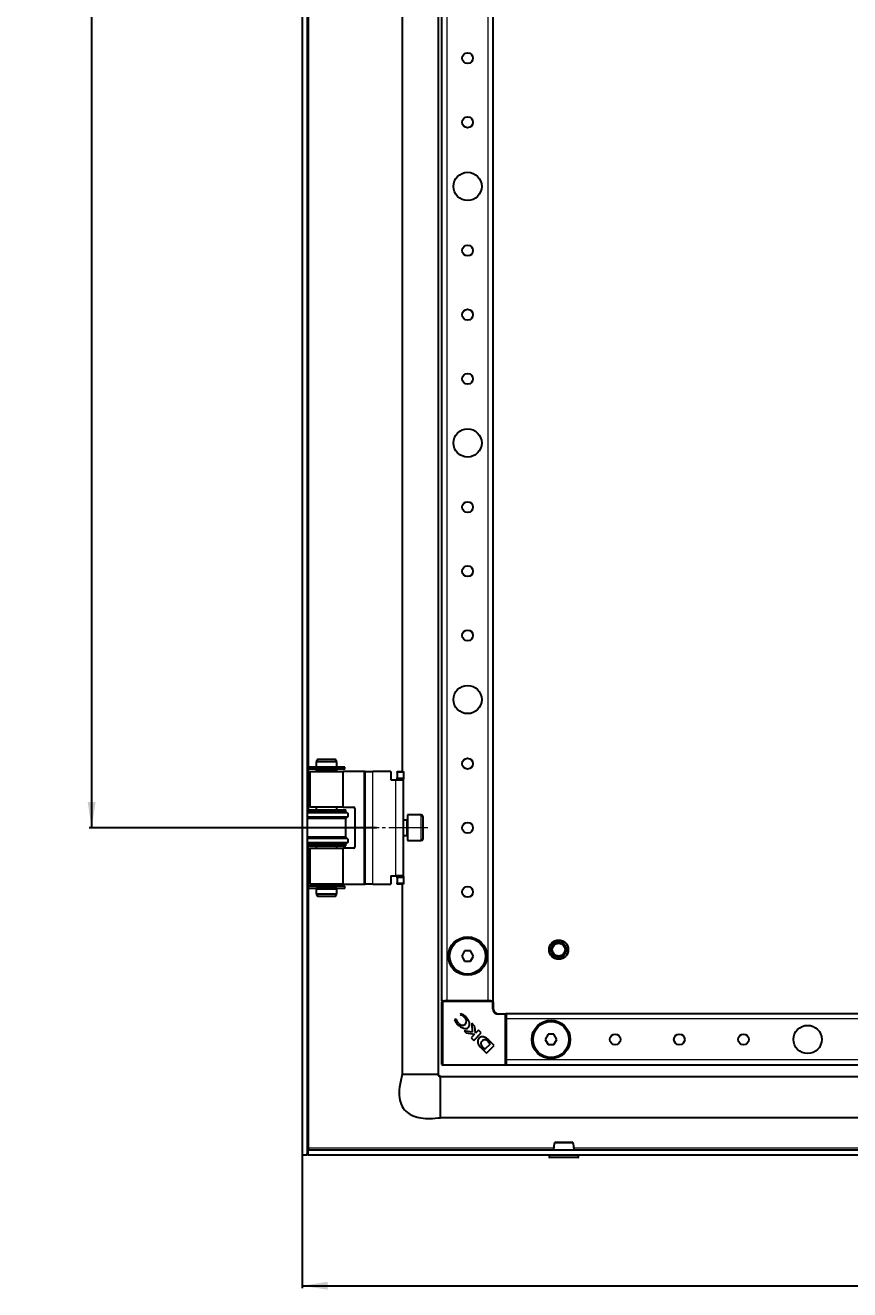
# Model space of a CAD drawing. Header units: millimetres. Extents: x -1161 to 1836, y -465 to 1013.
# Drawn here: x -1161.4 to -840.2, y -284.8 to 208.1 of the extents above; entities that cross this region are included whole.
import ezdxf

# ---------------------------------------------------------------- set-up
doc = ezdxf.new("R2010")
doc.units = ezdxf.units.MM
doc.linetypes.add('SLD-Осевая', pattern=[19.05, 15.24, -1.27, 1.27, -1.27])
doc.linetypes.add('SLD-Сплошная', pattern=[0])
doc.layers.add('FORMAT', color=7, linetype='SLD-Сплошная')
doc.styles.add('SLDTEXTSTYLE0', font='GOTHICI.TTF', dxfattribs={"width": 0.913})
doc.styles.add('SLDTEXTSTYLE1', font='GOTHIC.TTF', dxfattribs={"width": 0.913})
doc.dimstyles.new('SLDDIMSTYLE0', dxfattribs={"dimtxt": 20, "dimasz": 10, "dimexe": 0, "dimexo": 0.0625, "dimgap": 5, "dimtad": 2, "dimdec": 1, "dimrnd": 1e-09, "dimzin": 12, "dimdsep": 46, "dimtxsty": 'SLDTEXTSTYLE0', "dimsah": 1, "dimcen": 0.09, "dimadec": 0, "dimazin": 3, "dimtfac": 1, "dimtofl": 0, "dimtmove": 0, "dimatfit": 3, "dimfxl": 0, "dimfrac": 2, "dimtolj": 1, "dimtzin": 12, "dimarcsym": 0})

# ---------------------------------------------------------------- blocks, each defined once
blk = doc.blocks.new('_D_6')
at = {"layer": 'FORMAT'}
for p, q in [((-1024.56, 595.28), (-1136.6, 595.28)), ((-1135.6, 595.28), (-1135.6, -104.72)), ((-1024.56, -104.72), (-1136.6, -104.72))]:
    blk.add_line(p, q, dxfattribs=at)
for points in [[(-1135.6, 595.28), (-1137.14, 585.28), (-1134.06, 585.28)], [(-1135.6, -104.72), (-1134.06, -94.72), (-1137.14, -94.72)]]:
    blk.add_solid(points, dxfattribs=at)
at = {"layer": 'FORMAT', "insert": (-1161.15, 223.11), "char_height": 20, "attachment_point": 1, "rotation": 90, "style": 'SLDTEXTSTYLE1'}
blk.add_mtext('700', dxfattribs=at)
blk = doc.blocks.new('_D_7')
at = {"layer": 'FORMAT'}
for p, q in [((-1053.6, -232.23), (-1053.6, -284.22)), ((-458.6, -232.23), (-458.6, -284.22)), ((-1053.6, -283.22), (-458.6, -283.22))]:
    blk.add_line(p, q, dxfattribs=at)
for points in [[(-1053.6, -283.22), (-1043.6, -284.76), (-1043.6, -281.69)], [(-458.6, -283.22), (-468.6, -281.69), (-468.6, -284.76)]]:
    blk.add_solid(points, dxfattribs=at)
at = {"layer": 'FORMAT', "insert": (-778.26, -257.68), "char_height": 20, "attachment_point": 1, "style": 'SLDTEXTSTYLE1'}
blk.add_mtext('595', dxfattribs=at)

msp = doc.modelspace()

# ---------------------------------------------------------------- linework, layer by layer
at = {"color": 7, "linetype": 'SLD-Сплошная', "lineweight": 25}
for p, q in [((-1053.6, 722.78), (-1053.6, -232.22)), ((-1051.6, 722.78), (-1051.6, -232.22)), ((-1000.6, 691.28), (-1000.6, -200.72)), ((-999.1, -172.22), (-999.1, 662.78)), ((-979.1, -172.22), (-979.1, 662.78)), ((-1014.6, 573.28), (-1014.6, -82.72)), ((-1047.52, -77.97), (-1048.1, -78.97)), ((-1047.52, -77.97), (-1040.87, -77.97)), ((-1040.87, -77.97), (-1040.68, -77.97)), ((-1040.1, -78.97), (-1040.68, -77.97)), ((-1051.25, -81.02), (-1051.25, -81.92)), ((-1036.95, -81.02), (-1051.25, -81.02)), ((-1036.95, -81.92), (-1051.25, -81.92)), ((-1050.55, -82.72), (-1050.55, -96.72)), ((-1050.55, -82.72), (-1037.65, -82.72)), ((-1048.1, -78.97), (-1048.1, -80.97)), ((-1040.32, -78.97), (-1048.1, -78.97)), ((-1048.1, -80.97), (-1040.32, -80.97)), ((-1048.1, -81.97), (-1048.1, -82.72)), ((-1048.1, -81.97), (-1040.32, -81.97)), ((-1047.6, -80.97), (-1047.6, -81.02)), ((-1047.6, -81.92), (-1047.6, -81.97)), ((-1040.6, -81.02), (-1040.6, -80.97)), ((-1040.6, -81.97), (-1040.6, -81.92)), ((-1040.1, -78.97), (-1040.32, -78.97)), ((-1040.32, -80.97), (-1040.1, -80.97)), ((-1040.32, -81.97), (-1040.1, -81.97)), ((-1040.1, -80.97), (-1040.1, -78.97)), ((-1040.1, -82.72), (-1040.1, -81.97)), ((-1037.65, -96.72), (-1037.65, -82.72)), ((-1029.55, -82.72), (-1037.65, -82.72)), ((-1036.95, -81.92), (-1036.95, -81.02)), ((-1029.05, -82.72), (-1029.55, -82.72)), ((-1029.05, -82.72), (-1026.05, -82.72)), ((-1029.05, -126.72), (-1029.05, -82.72)), ((-1019.05, -82.72), (-1026.05, -82.72)), ((-1019.05, -82.72), (-1019.05, -86.02)), ((-1016.55, -82.72), (-1014.05, -82.72)), ((-1016.55, -83.22), (-1016.55, -82.72)), ((-1016.55, -83.22), (-1016.55, -85.22)), ((-1014.05, -82.72), (-1014.05, -83.22)), ((-1014.05, -83.22), (-1014.05, -85.22)), ((-1019.05, -86.02), (-1017.05, -86.02)), ((-1017.05, -86.02), (-1014.05, -86.02)), ((-1016.55, -85.72), (-1016.55, -85.22)), ((-1014.05, -85.72), (-1016.55, -85.72)), ((-1016.55, -85.72), (-1016.55, -86.02)), ((-1014.05, -85.22), (-1014.05, -85.72)), ((-1014.05, -86.02), (-1014.05, -85.72)), ((-1014.05, -123.42), (-1014.05, -86.02)), ((-1051.6, -97.72), (-1036.6, -97.72)), ((-1036.6, -98.32), (-1051.6, -98.32)), ((-1037.65, -96.72), (-1050.55, -96.72)), ((-1048.1, -96.72), (-1048.1, -97.72)), ((-1040.1, -97.72), (-1040.1, -96.72)), ((-1037.65, -96.72), (-1033.55, -96.72)), ((-1036.6, -98.32), (-1036.6, -97.72)), ((-1035.9, -99.01), (-1036.6, -98.32)), ((-1033.05, -97.22), (-1033.05, -112.22)), ((-1036.6, -101.13), (-1051.6, -101.13)), ((-1036.6, -101.13), (-1035.9, -100.44)), ((-1036.6, -108.32), (-1036.6, -101.13)), ((-1012.8, -101.72), (-1014.05, -101.72)), ((-1007.15, -99.72), (-1012.55, -99.72)), ((-1012.55, -99.72), (-1012.55, -109.72)), ((-1006.55, -100.32), (-1006.55, -109.12)), ((-1036.6, -108.32), (-1051.6, -108.32)), ((-1035.9, -109.01), (-1036.6, -108.32)), ((-1014.05, -107.72), (-1012.8, -107.72)), ((-1036.6, -111.12), (-1051.6, -111.12)), ((-1051.6, -111.72), (-1036.6, -111.72)), ((-1050.55, -112.72), (-1050.55, -126.72)), ((-1050.55, -112.72), (-1037.65, -112.72)), ((-1048.1, -111.72), (-1048.1, -112.72)), ((-1040.1, -112.72), (-1040.1, -111.72)), ((-1037.65, -126.72), (-1037.65, -112.72)), ((-1033.55, -112.72), (-1037.65, -112.72)), ((-1036.6, -111.12), (-1035.9, -110.44)), ((-1036.6, -111.72), (-1036.6, -111.12)), ((-1012.55, -109.72), (-1007.15, -109.72)), ((-1051.25, -127.52), (-1051.25, -128.42)), ((-1036.95, -127.52), (-1051.25, -127.52)), ((-1037.65, -126.72), (-1050.55, -126.72)), ((-1048.1, -126.72), (-1048.1, -127.47)), ((-1048.1, -127.47), (-1040.32, -127.47)), ((-1047.6, -127.47), (-1047.6, -127.52)), ((-1040.6, -127.52), (-1040.6, -127.47)), ((-1040.32, -127.47), (-1040.1, -127.47)), ((-1040.1, -127.47), (-1040.1, -126.72)), ((-1037.65, -126.72), (-1029.55, -126.72)), ((-1036.95, -128.42), (-1036.95, -127.52)), ((-1029.55, -126.72), (-1029.05, -126.72)), ((-1026.05, -126.72), (-1029.05, -126.72)), ((-1026.05, -126.72), (-1019.05, -126.72)), ((-1019.05, -123.42), (-1017.05, -123.42)), ((-1019.05, -123.42), (-1019.05, -126.72)), ((-1014.05, -123.42), (-1017.05, -123.42)), ((-1016.55, -123.42), (-1016.55, -123.72)), ((-1016.55, -123.72), (-1014.05, -123.72)), ((-1016.55, -124.22), (-1016.55, -123.72)), ((-1016.55, -124.22), (-1016.55, -126.22)), ((-1016.55, -126.72), (-1016.55, -126.22)), ((-1014.05, -126.72), (-1016.55, -126.72)), ((-1014.6, -126.72), (-1014.6, -200.72)), ((-1014.05, -123.72), (-1014.05, -123.42)), ((-1014.05, -123.72), (-1014.05, -124.22)), ((-1014.05, -124.22), (-1014.05, -126.22)), ((-1014.05, -126.22), (-1014.05, -126.72)), ((-1036.95, -128.42), (-1051.25, -128.42)), ((-1048.1, -128.47), (-1048.1, -130.47)), ((-1048.1, -128.47), (-1040.32, -128.47)), ((-1048.1, -130.47), (-1047.52, -131.47)), ((-1048.1, -130.47), (-1040.1, -130.47)), ((-1047.6, -128.42), (-1047.6, -128.47)), ((-1040.68, -131.47), (-1047.52, -131.47)), ((-1040.68, -131.47), (-1040.1, -130.47)), ((-1040.6, -128.47), (-1040.6, -128.42)), ((-1040.32, -128.47), (-1040.1, -128.47)), ((-1040.1, -130.47), (-1040.1, -128.47)), ((-990.25, -152.72), (-991.41, -154.72)), ((-987.94, -152.72), (-990.25, -152.72)), ((-986.79, -154.72), (-987.94, -152.72)), ((-991.41, -154.72), (-990.25, -156.72)), ((-990.25, -156.72), (-987.94, -156.72)), ((-987.94, -156.72), (-986.79, -154.72)), ((-998.8, -172.22), (-999.1, -172.22)), ((-998.8, -172.22), (-998.15, -172.22)), ((-997.1, -172.22), (-998.15, -172.22)), ((-981.1, -172.22), (-997.1, -172.22)), ((-980.04, -172.22), (-981.1, -172.22)), ((-980.04, -172.22), (-979.4, -172.22)), ((-979.1, -172.22), (-979.4, -172.22)), ((-999.1, -196.92), (-999.1, -172.52)), ((-991.47, -177.23), (-991.98, -177.47)), ((-979.1, -172.52), (-979.1, -175.22)), ((-977.1, -177.22), (-974.4, -177.22)), ((-593.6, -177.22), (-974.1, -177.22)), ((-974.1, -177.22), (-974.1, -177.52)), ((-993.55, -179.29), (-994.24, -179.62)), ((-993.42, -179.43), (-993.55, -179.29)), ((-991.98, -177.47), (-991.87, -177.58)), ((-987.51, -180.85), (-987.33, -184.33)), ((-986.22, -182.14), (-987.51, -180.85)), ((-986.05, -184.8), (-986.22, -182.14)), ((-974.1, -177.52), (-974.1, -178.17)), ((-974.1, -178.17), (-974.1, -179.22)), ((-974.1, -179.22), (-974.1, -195.22)), ((-990.43, -183.85), (-989.63, -184.65)), ((-987.33, -184.33), (-990.43, -183.85)), ((-989.63, -184.65), (-986.36, -185.14)), ((-986.36, -185.14), (-987.75, -186.53)), ((-987.75, -186.53), (-986.71, -187.57)), ((-986.71, -187.57), (-983.75, -184.62)), ((-984.81, -183.56), (-986.05, -184.8)), ((-983.75, -184.62), (-984.81, -183.56)), ((-957.75, -185.22), (-958.91, -187.22)), ((-958.91, -187.22), (-957.75, -189.22)), ((-955.44, -185.22), (-957.75, -185.22)), ((-954.29, -187.22), (-955.44, -185.22)), ((-955.44, -189.22), (-954.29, -187.22)), ((-983.7, -190.59), (-981.7, -192.58)), ((-983.15, -190.33), (-982.41, -191.05)), ((-982.41, -191.05), (-980.22, -188.87)), ((-981.7, -192.58), (-978.74, -189.62)), ((-980.22, -188.87), (-980.9, -188.21)), ((-980.63, -187.73), (-980.65, -187.71)), ((-978.74, -189.62), (-980.63, -187.73)), ((-957.75, -189.22), (-955.44, -189.22)), ((-974.1, -195.22), (-974.1, -196.28)), ((-974.1, -196.28), (-974.1, -196.92)), ((-974.1, -196.92), (-974.1, -197.22)), ((-999.6, -201.72), (-593, -201.72)), ((-974.4, -197.22), (-998.8, -197.22)), ((-593.6, -197.22), (-974.1, -197.22)), ((-466.6, -217.72), (-999.6, -217.72)), ((-1051.3, -230.22), (-1051.3, -232.22)), ((-1051.3, -230.22), (-460.9, -230.22)), ((-1051.19, -230.22), (-1051, -229.62)), ((-1053.6, -232.22), (-1051.6, -232.22)), ((-1051.3, -232.22), (-460.9, -232.22)), ((-957.35, -232.22), (-957.35, -232.97)), ((-954.61, -233.22), (-957.1, -233.22)), ((-946.1, -233.22), (-954.61, -233.22)), ((-945.85, -232.97), (-945.85, -232.22))]:
    msp.add_line(p, q, dxfattribs=at)
at = {"color": 7, "linetype": 'SLD-Сплошная', "lineweight": 18}
for p, q in [((-997.1, -172.22), (-997.1, 662.78)), ((-981.1, -172.22), (-981.1, 662.78)), ((-1051, -81.02), (-1051, 571.58)), ((-1051, -97.72), (-1051, -81.92)), ((-1029.55, -82.72), (-1029.55, -126.72)), ((-1026.05, -126.72), (-1026.05, -82.72)), ((-1014.05, -83.22), (-1016.55, -83.22)), ((-1017.05, -123.42), (-1017.05, -86.02)), ((-1016.55, -85.22), (-1014.05, -85.22)), ((-1035.9, -99.01), (-1051.6, -99.01)), ((-1035.9, -100.44), (-1051.6, -100.44)), ((-1012.8, -104.72), (-1012.8, -101.72)), ((-1007.15, -109.72), (-1007.15, -99.72)), ((-1012.8, -107.72), (-1012.8, -104.72)), ((-1035.9, -109.01), (-1051.6, -109.01)), ((-1035.9, -110.44), (-1051.6, -110.44)), ((-1051, -127.52), (-1051, -111.72)), ((-1014.05, -124.22), (-1016.55, -124.22)), ((-1016.55, -126.22), (-1014.05, -126.22)), ((-1051, -229.62), (-1051, -128.42)), ((-998.8, -172.22), (-998.8, -172.52)), ((-979.4, -172.22), (-979.4, -172.52)), ((-999.1, -172.52), (-998.8, -172.52)), ((-998.8, -172.52), (-998.8, -196.92)), ((-979.4, -172.52), (-998.8, -172.52)), ((-979.4, -175.22), (-979.4, -172.52)), ((-979.4, -172.52), (-979.1, -172.52)), ((-979.1, -175.22), (-979.4, -175.22)), ((-977.1, -177.22), (-977.1, -177.52)), ((-974.4, -177.22), (-974.4, -177.52)), ((-974.4, -177.52), (-977.1, -177.52)), ((-974.4, -196.92), (-974.4, -177.52)), ((-974.4, -177.52), (-974.1, -177.52)), ((-593.6, -179.22), (-974.1, -179.22)), ((-998.8, -196.92), (-999.1, -196.92)), ((-998.8, -196.92), (-974.4, -196.92)), ((-998.8, -196.92), (-998.8, -197.22)), ((-974.4, -196.92), (-974.4, -197.22)), ((-974.4, -196.92), (-974.1, -196.92)), ((-593.6, -195.22), (-974.1, -195.22)), ((-955.57, -229.62), (-1051, -229.62)), ((-564.57, -229.62), (-947.63, -229.62)), ((-957.35, -232.97), (-954.74, -232.97)), ((-954.74, -232.97), (-945.85, -232.97))]:
    msp.add_line(p, q, dxfattribs=at)
at = {"color": 7, "linetype": 'SLD-Сплошная', "lineweight": 25}
for centre, radius in [((-989.1, 195.28), 2.1), ((-989.1, 170.28), 2.1), ((-989.1, 145.28), 5.5), ((-989.1, 120.28), 2.1), ((-989.1, 95.28), 2.1), ((-989.1, 70.28), 2.1), ((-989.1, 45.28), 5.5), ((-989.1, 20.28), 2.1), ((-989.1, -4.72), 2.1), ((-989.1, -29.72), 2.1), ((-989.1, -54.72), 5.5), ((-989.1, -79.72), 2.1), ((-989.1, -104.72), 2.1), ((-989.1, -129.72), 2.1), ((-989.1, -154.72), 7.5), ((-989.1, -154.72), 7), ((-953.6, -152.22), 3.75), ((-953.6, -152.22), 3), ((-953.6, -152.22), 2.5), ((-956.6, -187.22), 7.5), ((-956.6, -187.22), 7), ((-856.6, -187.22), 5.5), ((-931.6, -187.22), 2.1), ((-906.6, -187.22), 2.1), ((-881.6, -187.22), 2.1)]:
    msp.add_circle(centre, radius, dxfattribs=at)
for centre, radius, start, end in [((-1033.55, -97.22), 0.5, 0, 90), ((-1036.6, -99.73), 1, 314.427, 45.573), ((-1012.8, -101.47), 0.25, 270, 0), ((-1007.15, -100.32), 0.6, 0, 90), ((-1012.8, -107.97), 0.25, 0, 90), ((-1036.6, -109.72), 1, 314.427, 45.573), ((-1033.55, -112.22), 0.5, 270, 0), ((-1007.15, -109.12), 0.6, 270, 0), ((-998.8, -172.52), 0.3, 90, 180), ((-979.4, -172.52), 0.3, 360, 90), ((-977.1, -175.22), 2, 180, 270), ((-974.4, -177.52), 0.3, 0, 90), ((-991.1, -179.72), 1.97, 218.454, 305.887), ((-991.5, -180.15), 1.94, 323.3097, 52.3464), ((-980.49, -186.93), 4.87, 200.3445, 228.7777), ((-978.68, -186.15), 6.12, 216.9888, 223.0744), ((-998.8, -196.92), 0.3, 180, 270), ((-974.4, -196.92), 0.3, 270, 0), ((-954.71, -227.72), 0.5, 89.9637, 164.834), ((-948.49, -227.72), 0.5, 15.2465, 90.046), ((-957.1, -232.97), 0.25, 180, 270), ((-946.1, -232.97), 0.25, 270, 0)]:
    msp.add_arc(centre, radius, start, end, dxfattribs=at)
at = {"color": 7, "linetype": 'SLD-Сплошная', "lineweight": 18}
msp.add_arc((-977.1, -175.22), 2.3, 180, 270, dxfattribs=at)
at = {"color": 7, "linetype": 'SLD-Сплошная', "lineweight": 25}
for points, knots in [([(-989.96, -178.33), (-990.22, -178.08), (-990.69, -177.66), (-991.24, -177.36), (-991.47, -177.23)], [0, 0, 0, 0, 0.5776526, 1, 1, 1, 1]), ([(-994.24, -179.62), (-994.06, -179.96), (-993.72, -180.59), (-993.23, -181.11), (-993, -181.35)], [0, 0, 0, 0, 0.5367999, 1, 1, 1, 1]), ([(-992.64, -180.94), (-992.86, -180.68), (-993.24, -180.23), (-993.36, -179.66), (-993.42, -179.43)], [0, 0, 0, 0, 0.5796082, 1, 1, 1, 1]), ([(-993, -181.35), (-992.63, -181.68), (-991.94, -182.3), (-990.77, -182.85), (-989.82, -182.99), (-989.18, -182.84), (-988.95, -182.65), (-988.84, -182.56)], [0, 0, 0, 0, 0.315674, 0.58952, 0.813199, 0.909026, 1, 1, 1, 1]), ([(-991.87, -177.58), (-991.56, -177.73), (-990.99, -177.99), (-990.53, -178.42), (-990.32, -178.61)], [0, 0, 0, 0, 0.547643, 1, 1, 1, 1]), ([(-988.84, -182.56), (-988.7, -182.4), (-988.42, -182.06), (-988.25, -181.37), (-988.38, -180.49), (-988.95, -179.41), (-989.59, -178.73), (-989.96, -178.33)], [0, 0, 0, 0, 0.130532, 0.266031, 0.423997, 0.666819, 1, 1, 1, 1]), ([(-981.98, -186.57), (-982.19, -186.47), (-982.57, -186.26), (-983.21, -186.14), (-983.8, -186.18), (-984.34, -186.38), (-984.77, -186.74), (-985.06, -187.26), (-985.18, -187.91), (-985.1, -188.37), (-985.05, -188.62)], [0, 0, 0, 0, 0.138091, 0.265455, 0.384013, 0.496103, 0.605759, 0.71979, 0.847662, 1, 1, 1, 1]), ([(-981.14, -187.25), (-981.29, -187.12), (-981.55, -186.87), (-981.85, -186.67), (-981.98, -186.57)], [0, 0, 0, 0, 0.55183, 1, 1, 1, 1]), ([(-980.65, -187.71), (-980.73, -187.63), (-980.89, -187.48), (-981.05, -187.33), (-981.14, -187.25)], [0, 0, 0, 0, 0.486421, 1, 1, 1, 1]), ([(-983.48, -187.85), (-983.57, -187.94), (-983.74, -188.12), (-983.92, -188.4), (-984.01, -188.67), (-984.01, -189), (-983.86, -189.4), (-983.67, -189.68), (-983.57, -189.84)], [0, 0, 0, 0, 0.176808, 0.319231, 0.43938, 0.552395, 0.749205, 1, 1, 1, 1]), ([(-980.9, -188.21), (-981.1, -188.02), (-981.47, -187.68), (-982.01, -187.35), (-982.46, -187.29), (-982.8, -187.36), (-983.15, -187.55), (-983.36, -187.74), (-983.48, -187.85)], [0, 0, 0, 0, 0.274676, 0.503042, 0.607381, 0.716579, 0.843412, 1, 1, 1, 1]), ([(-1014.6, -200.72), (-1015, -202.41), (-1015.74, -205.45), (-1015.83, -209.76), (-1014.86, -213.31), (-1012.81, -215.76), (-1010.17, -217.19), (-1007.15, -217.92), (-1003.55, -218.13), (-1000.98, -217.87), (-999.6, -217.72)], [0, 0, 0, 0, 0.1760674, 0.3182248, 0.4355964, 0.5434819, 0.6338893, 0.7371517, 0.8581828, 1, 1, 1, 1]), ([(-1001.58, -200.72), (-1001.28, -200.72), (-1000.83, -200.72), (-1000.74, -200.72), (-1000.71, -200.72)], [0, 0, 0, 0, 0.649139, 1, 1, 1, 1]), ([(-999.6, -201.89), (-999.7, -201.87), (-999.84, -201.86), (-999.99, -201.79), (-1000.07, -201.73), (-1000.13, -201.66), (-1000.17, -201.59), (-1000.2, -201.52), (-1000.27, -201.35), (-1000.44, -201.26), (-1000.59, -201.04), (-1000.62, -200.84), (-1000.63, -200.72)], [0, 0, 0, 0, 0.146823, 0.202041, 0.247643, 0.28691, 0.323569, 0.360785, 0.40083, 0.628513, 0.79432, 1, 1, 1, 1]), ([(-999.6, -201.72), (-999.82, -201.58), (-1000.22, -201.31), (-1000.48, -200.9), (-1000.6, -200.72)], [0, 0, 0, 0, 0.556114, 1, 1, 1, 1]), ([(-999.6, -217.72), (-999.6, -217.69), (-999.6, -217.63), (-999.6, -216.99), (-999.6, -215.53), (-999.6, -213.34), (-999.6, -211.33), (-999.6, -209.72), (-999.6, -208.12), (-999.6, -206.11), (-999.6, -203.94), (-999.6, -202.42), (-999.6, -202.02), (-999.6, -201.89)], [0, 0, 0, 0, 0.069165, 0.1363, 0.267291, 0.398282, 0.465417, 0.534583, 0.603748, 0.670883, 0.801874, 0.932865, 1, 1, 1, 1]), ([(-1051.6, -232.22), (-1051.57, -231.79), (-1051.54, -231.23), (-1051.34, -230.67), (-1051.3, -230.54)], [0, 0, 0, 0, 0.773459, 1, 1, 1, 1]), ([(-955.19, -227.57), (-955.38, -228.32), (-955.6, -229.18), (-955.62, -230.09), (-955.62, -230.22)], [0, 0, 0, 0, 0.85815, 1, 1, 1, 1]), ([(-954.67, -227.22), (-954.68, -227.22), (-954.73, -227.22), (-954.44, -227.22), (-953.93, -227.22), (-953.21, -227.22), (-952.35, -227.22), (-951.29, -227.22), (-950.27, -227.22), (-949.38, -227.22), (-948.77, -227.22), (-948.48, -227.22), (-948.52, -227.22), (-948.53, -227.22)], [0, 0, 0, 0, 0.03384, 0.141254, 0.248698, 0.315774, 0.423314, 0.530846, 0.63821, 0.745706, 0.853372, 0.960917, 1, 1, 1, 1]), ([(-947.58, -230.22), (-947.58, -230.09), (-947.6, -229.18), (-947.82, -228.32), (-948.01, -227.57)], [0, 0, 0, 0, 0.14185, 1, 1, 1, 1])]:
    msp.add_open_spline(points, degree=3, knots=knots, dxfattribs=at)
for points in [[(-1014.6, -200.72), (-1014.55, -200.72), (-1014.47, -200.72), (-1013.9, -200.72), (-1013.62, -200.72)], [(-1013.62, -200.72), (-1013.29, -200.72), (-1012.62, -200.72), (-1011.65, -200.72), (-1011.17, -200.72)], [(-1011.17, -200.72), (-1010.6, -200.72), (-1009.48, -200.72), (-1008.23, -200.72), (-1007.6, -200.72)], [(-1007.6, -200.72), (-1006.97, -200.72), (-1005.71, -200.72), (-1004.59, -200.72), (-1004.03, -200.72)], [(-1004.03, -200.72), (-1003.54, -200.72), (-1002.57, -200.72), (-1001.91, -200.72), (-1001.58, -200.72)], [(-1051, -229.62), (-1051.02, -229.7), (-1051.07, -229.86), (-1051.15, -230.06), (-1051.22, -230.2), (-1051.27, -230.22), (-1051.3, -230.22)]]:
    msp.add_open_spline(points, degree=3, dxfattribs=at)
at = {"color": 7, "linetype": 'SLD-Сплошная', "lineweight": 18}
msp.add_open_spline([(-948.05, -227.6), (-948.04, -227.6), (-947.99, -227.6), (-948.33, -227.6), (-949.04, -227.6), (-950.06, -227.6), (-951.24, -227.6), (-952.47, -227.6), (-953.46, -227.6), (-954.29, -227.6), (-954.89, -227.6), (-955.21, -227.6), (-955.16, -227.6), (-955.15, -227.6)], degree=3, knots=[0, 0, 0, 0, 0.038891, 0.14638, 0.253973, 0.361383, 0.468681, 0.576165, 0.683665, 0.750707, 0.858068, 0.965424, 1, 1, 1, 1], dxfattribs=at)
at = {"layer": 'FORMAT', "linetype": 'SLD-Осевая', "lineweight": 18}
msp.add_line((-1004.55, -104.72), (-1024.55, -104.72), dxfattribs=at)

# ---------------------------------------------------------------- dimensions: what is measured, and where the dimension line sits
at = {"layer": 'FORMAT'}
dim = msp.add_linear_dim(base=(-1135.6, -104.72), p1=(-1024.55, 595.28), p2=(-1024.55, -104.72), angle=90, dimstyle='SLDDIMSTYLE0', dxfattribs=at)
dim.commit()
dim.dimension.update_dxf_attribs({"geometry": '_D_6', "text_midpoint": (-1135.6, 245.28), "dimtype": 160})
dim = msp.add_linear_dim(base=(-458.6, -283.22), p1=(-1053.6, -232.22), p2=(-458.6, -232.22), dimstyle='SLDDIMSTYLE0', dxfattribs=at)
dim.commit()
dim.dimension.update_dxf_attribs({"geometry": '_D_7', "text_midpoint": (-756.1, -283.22), "dimtype": 160})

doc.saveas('drawing.dxf')
